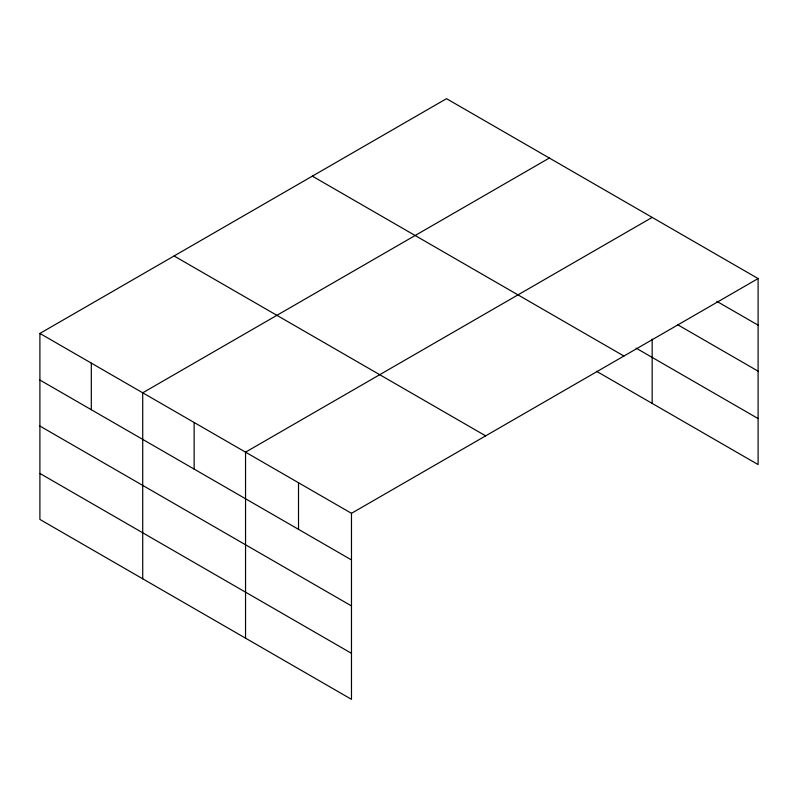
<?xml version="1.0" encoding="UTF-8"?>
<svg xmlns="http://www.w3.org/2000/svg" width="798" height="798" viewBox="0 0 798 798"><rect width="100%" height="100%" fill="white"/><g stroke="black" fill="none" stroke-linecap="round" stroke-linejoin="round"><path stroke-width="1.2" d="M758.1 278.562L446.521 98.673L39.9 333.434L39.9 519.438L351.479 699.327L351.479 513.323L758.1 278.562L758.1 464.566L596.465 371.25M549.343 158.034L142.722 392.796L142.722 578.799M652.165 217.405L245.545 452.167L245.545 638.161M716.784 301.315L758.1 325.165M677.592 324.686L758.1 371.17M636.096 348.127L758.1 418.561M312.337 176.149L623.916 356.038M174.084 255.968L485.663 435.858M39.9 333.434L351.479 513.323M39.9 380.038L351.479 559.927M39.9 426.042L351.479 605.931M39.9 473.433L351.479 653.323M652.165 339.17L652.165 403.399M298.512 482.74L298.512 529.343M194.133 422.481L194.133 469.084M91.311 363.12L91.311 409.723"/></g></svg>
